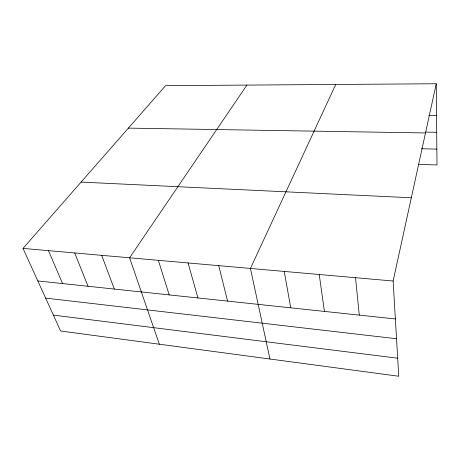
<?xml version="1.0" encoding="UTF-8"?>
<svg xmlns="http://www.w3.org/2000/svg" width="460" height="460" viewBox="0 0 460 460"><rect width="100%" height="100%" fill="white"/><g stroke="black" fill="none" stroke-linecap="round" stroke-linejoin="round"><path stroke-width="0.69" d="M393.127 281.02L436.264 83.754L165.589 85.663L23 248.4L60.622 331.01L398.762 376.245L393.127 281.02L23 248.4M335.731 84.462L250.441 268.445L269.939 359.013M246.905 85.088L129.588 257.795L159.333 344.218M428.812 115.351L436.551 115.414M425.31 132.106L436.701 132.284M128.398 128.11L425.506 132.957M421.435 148.747L436.856 149.115M418.525 164.364L437 164.945L436.264 83.754M81.092 182.097L411.326 197.777M37.818 280.933L395.376 318.952M45.632 298.103L396.543 338.744M53.383 315.117L397.699 358.202M48.45 250.648L62.577 283.567M74.675 252.954L88.061 286.275M101.706 255.34L114.304 289.064M158.355 260.331L169.205 294.906M188.059 262.947L197.938 297.959M218.736 265.65L227.579 301.11M284.234 271.423L290.743 307.826M319.234 274.511L324.426 311.409M355.511 277.702L359.283 315.117"/></g></svg>
